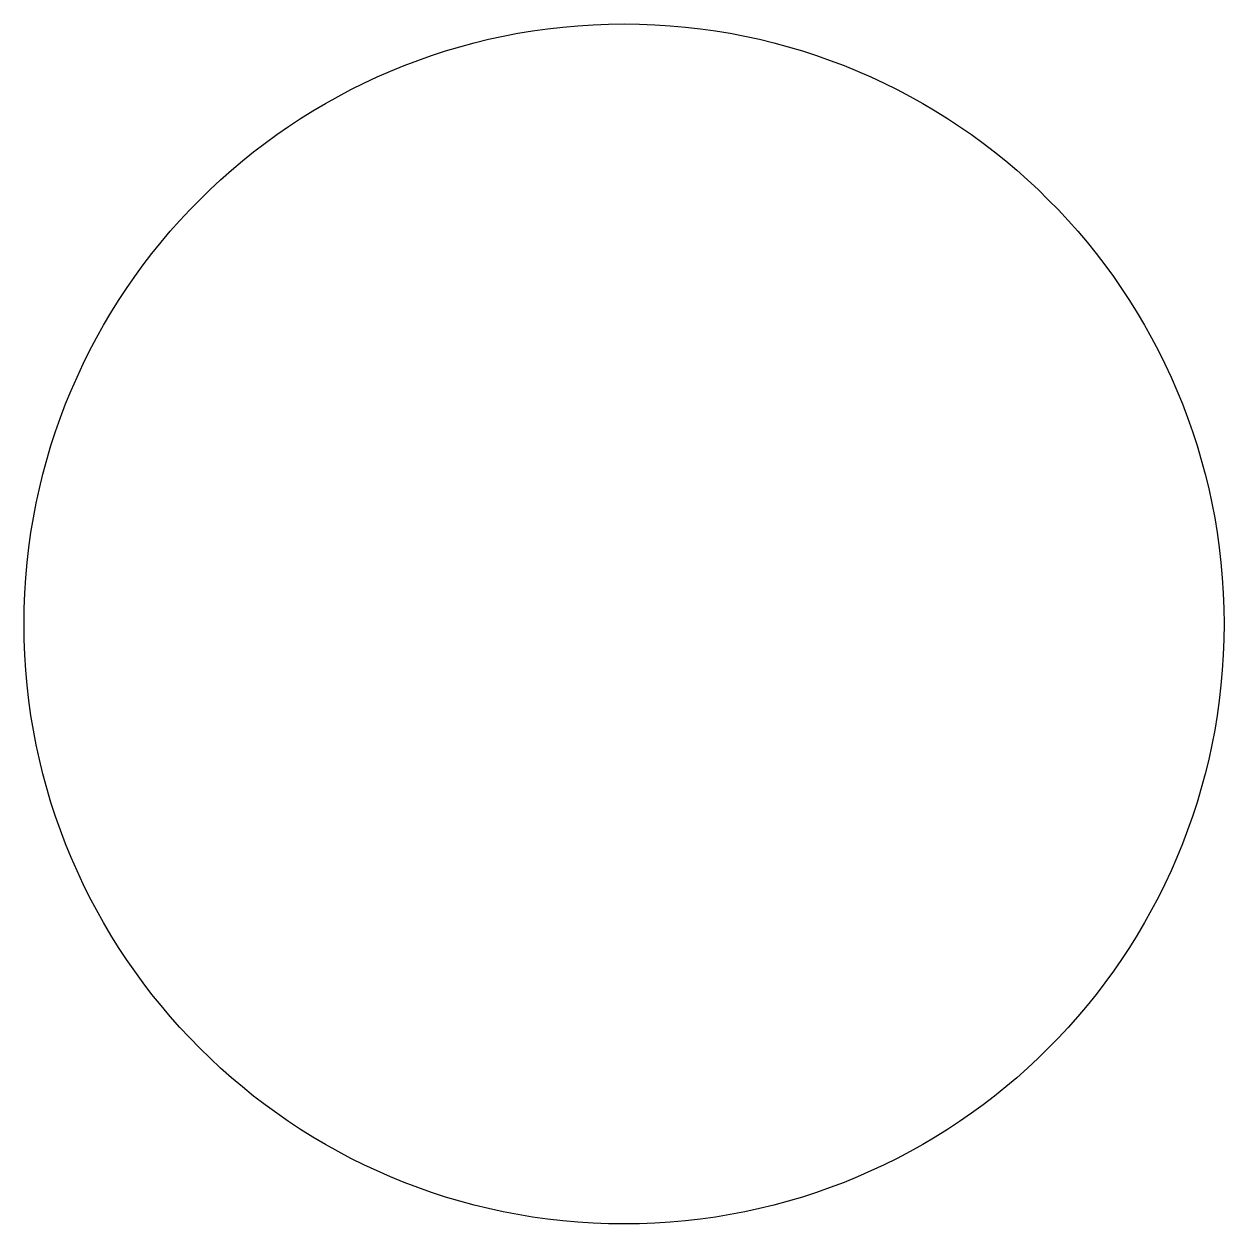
# Model space of a CAD drawing. Extents: x 1.3632 to 1.377, y -0.1801 to -0.1663.
import ezdxf

# ---------------------------------------------------------------- set-up
doc = ezdxf.new("R2010")
doc.units = 0
doc.header["$MEASUREMENT"] = 0
doc.layers.add('BLACK', color=7, linetype='CONTINUOUS')

msp = doc.modelspace()

# ---------------------------------------------------------------- linework, layer by layer
at = {"layer": 'BLACK'}
msp.add_circle((1.370079, -0.173228), 0.00689, dxfattribs=at)

doc.saveas('drawing.dxf')
